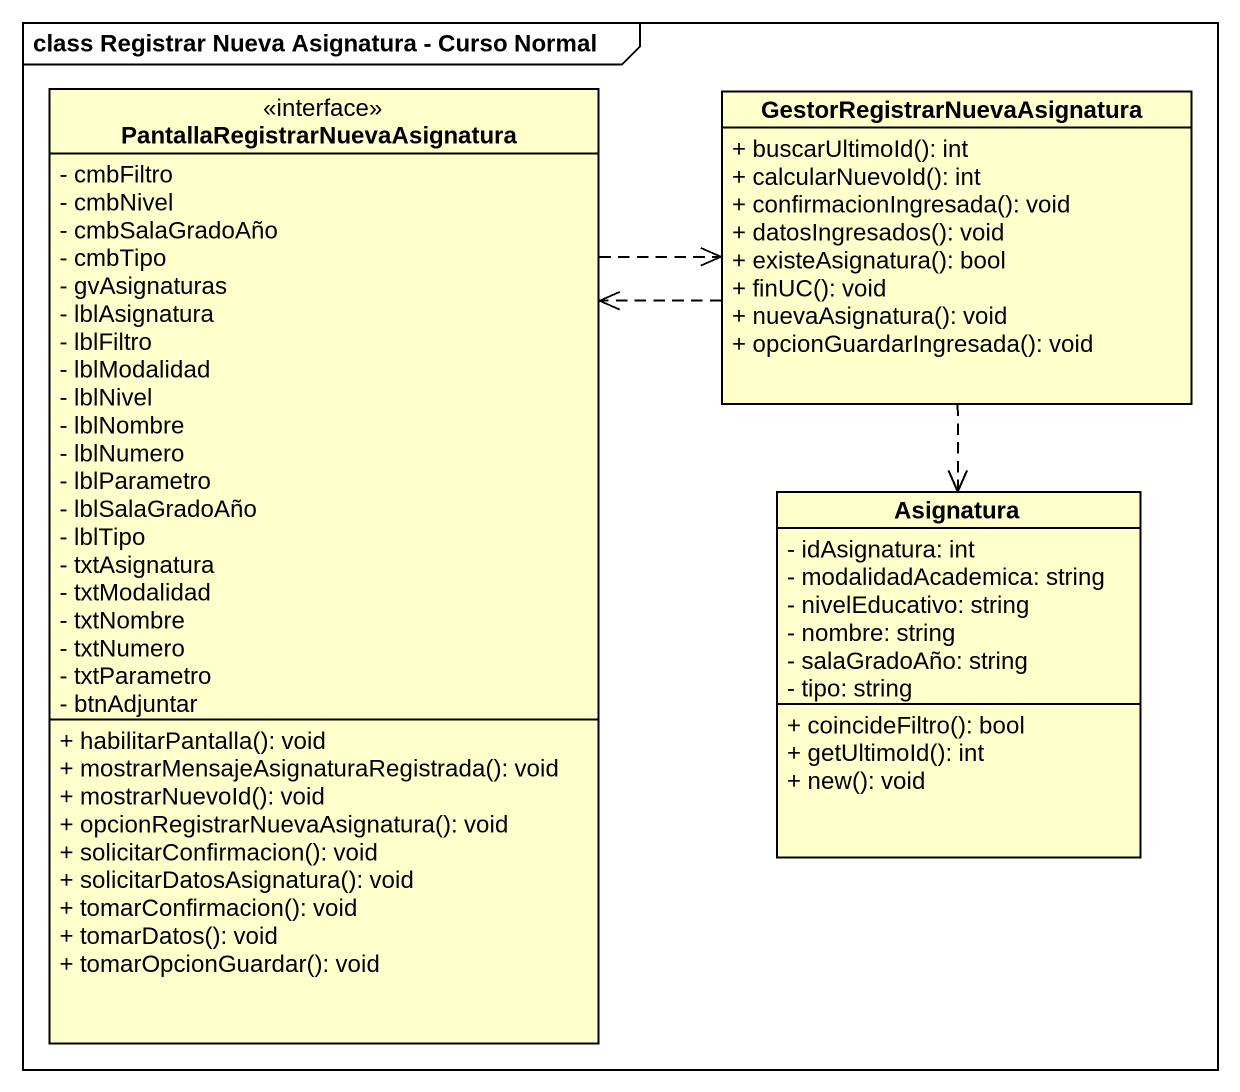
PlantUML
@startuml
mainframe class Registrar Nueva Asignatura - Curso Normal
hide circle
hide empty members
skinparam classAttributeIconSize 0
class "PantallaRegistrarNuevaAsignatura" as PantallaRegistrarNuevaAsigna <<interface>> {
  - cmbFiltro
  - cmbNivel
  - cmbSalaGradoAño
  - cmbTipo
  - gvAsignaturas
  - lblAsignatura
  - lblFiltro
  - lblModalidad
  - lblNivel
  - lblNombre
  - lblNumero
  - lblParametro
  - lblSalaGradoAño
  - lblTipo
  - txtAsignatura
  - txtModalidad
  - txtNombre
  - txtNumero
  - txtParametro
  - btnAdjuntar
  + habilitarPantalla(): void
  + mostrarMensajeAsignaturaRegistrada(): void
  + mostrarNuevoId(): void
  + opcionRegistrarNuevaAsignatura(): void
  + solicitarConfirmacion(): void
  + solicitarDatosAsignatura(): void
  + tomarConfirmacion(): void
  + tomarDatos(): void
  + tomarOpcionGuardar(): void
}
class "GestorRegistrarNuevaAsignatura" as GestorRegistrarNuevaAsignatu {
  + buscarUltimoId(): int
  + calcularNuevoId(): int
  + confirmacionIngresada(): void
  + datosIngresados(): void
  + existeAsignatura(): bool
  + finUC(): void
  + nuevaAsignatura(): void
  + opcionGuardarIngresada(): void
}
class Asignatura {
  - idAsignatura: int
  - modalidadAcademica: string
  - nivelEducativo: string
  - nombre: string
  - salaGradoAño: string
  - tipo: string
  + coincideFiltro(): bool
  + getUltimoId(): int
  + new(): void
}
PantallaRegistrarNuevaAsigna .right.> GestorRegistrarNuevaAsignatu
GestorRegistrarNuevaAsignatu .left.> PantallaRegistrarNuevaAsigna
GestorRegistrarNuevaAsignatu ..> Asignatura
@enduml
